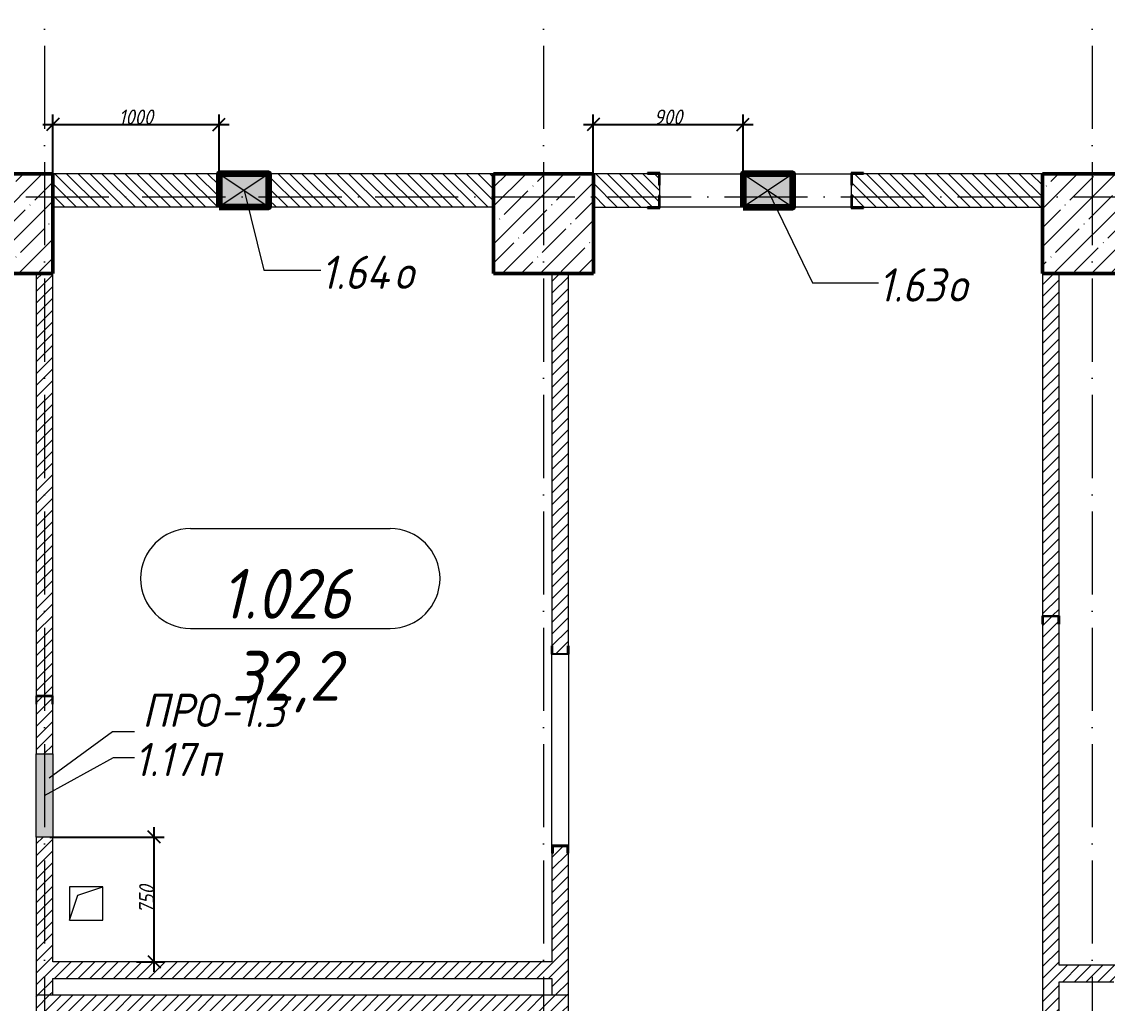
# Model space of a CAD drawing. Header units: millimetres. Extents: x -356862 to 418287, y 0 to 839748.
# Drawn here: x -140702 to -134175, y 528747 to 534651 of the extents above; entities that cross this region are included whole.
import ezdxf

# ---------------------------------------------------------------- set-up
doc = ezdxf.new("R2010")
doc.units = ezdxf.units.MM
doc.linetypes.add('50_200_ШТРИХ_1Т_ш5_п1_п1_', pattern=[700, 500, -100, 0, -100])
for name, color, linetype, lineweight in [('9.7) Заделка 956 шт', 6, 'Continuous', 158), ('A-____-____-DIMS', 7, 'Continuous', 9), ('A-DETL-GENF-OTLN', 7, 'Continuous', 9), ('A-GENM-____-IDEN', 7, 'Continuous', 9), ('A-GENM-____-MCUT', 7, 'Continuous', 25), ('A-GENM-____-OTLN', 7, 'Continuous', 9), ('A-GENM-____-OTLN-1', 7, 'Continuous', 25), ('A-GLAZ-____-IDEN', 7, 'Continuous', 9), ('A-GLAZ-____-OTLN', 7, 'Continuous', 9), ('A-WALL-____-MCUT', 7, 'Continuous', 13), ('A-WALL-____-PATT-1', 7, 'Continuous', 9), ('A-WALL-FNSH-MCUT-1', 7, 'Continuous', 9), ('I-WALL-____-OTLN', 7, 'Continuous', 9), ('S-COLS-____-MCUT', 7, 'Continuous', 50), ('S-COLS-____-OTLN', 7, 'Continuous', 9), ('S-GRID-____-OTLN-1', 7, '50_200_ШТРИХ_1Т_ш5_п1_п1_', 9)]:
    doc.layers.add(name, color=color, linetype=linetype, lineweight=lineweight)
doc.layers.add('A-AREA-IDEN-1', color=7, linetype='Continuous', lineweight=9, true_color=0x000000)
doc.styles.add('ISOCPEUR_I', font='isocpeui.ttf', dxfattribs={"width": 0.9, "height": 2.5})
doc.styles.add('ISOCPEUR_I_11', font='isocpeui.ttf', dxfattribs={"width": 0.9, "height": 200})
doc.styles.add('ISOCPEUR_I_7', font='isocpeui.ttf', dxfattribs={"width": 0.9, "height": 90})
doc.dimstyles.new('ISO-1_8_0_9К_СРЕДНИЙ_Кладочные_2', dxfattribs={"dimscale": 304.8, "dimtxt": 89.638306, "dimasz": 0.246063, "dimexe": 0.19685, "dimexo": 0, "dimgap": 0, "dimtad": 1, "dimdec": 3, "dimrnd": 0.001, "dimdsep": 46, "dimtxsty": 'ISOCPEUR_I_7', "dimblk1": 'OBLIQUE', "dimblk2": 'OBLIQUE', "dimsah": 1, "dimcen": 0.09, "dimdle": 0.19685, "dimazin": 0, "dimtfac": 1, "dimtdec": 4, "dimtix": 1, "dimtmove": 1, "dimatfit": 3, "dimfxl": 1, "dimtvp": 1, "dimtolj": 1, "dimtzin": 0, "dimarcsym": 2})
pattern_1 = [(45, (-176515.067, 459015.94), (-35.35534, 35.35534), [])]
pattern_2 = [(135, (-176515.067, 459015.94), (-35.35534, -35.35534), [])]

# ---------------------------------------------------------------- blocks, each defined once
blk = doc.blocks.new('BSC_Колонна _Прямоугольная - 600х600-28080544-АР1_План отверстий 1 этажа в осях 1-64_Ю-ЯЯ')
at = {"layer": 'S-COLS-____-OTLN'}
h = blk.add_hatch(dxfattribs=at)
h.set_pattern_fill('FP_92', color=256, style=0, pattern_type=2)
h.set_pattern_definition([(45, (-35700, -74421.04), (-114.04925, 114.04925), []), (45, (-35585.95, -74421.04), (-114.04925, 114.04925), [201.613, -40.323, 3.353, -36.97])])
h.paths.add_polyline_path([(-300, -300), (300, -300), (300, 300), (-300, 300)], flags=0)
at = {"layer": 'S-COLS-____-MCUT'}
for p, q in [((300, 300), (-300, 300)), ((-300, 300), (-300, -300)), ((300, -300), (300, 300)), ((-300, -300), (300, -300))]:
    blk.add_line(p, q, dxfattribs=at)
blk = doc.blocks.new('BSC_Колонна _Прямоугольная - 600х600-V89-АР1_План отверстий 1 этажа в осях 1-64_Ю-ЯЯ')
at = {"layer": 'S-COLS-____-OTLN'}
h = blk.add_hatch(dxfattribs=at)
h.set_pattern_fill('FP_99', color=256, style=0, pattern_type=2)
h.set_pattern_definition([(45, (-38950, -74421.04), (-114.04925, 114.04925), []), (45, (-38835.95, -74421.04), (-114.04925, 114.04925), [201.613, -40.323, 3.353, -36.97])])
h.paths.add_polyline_path([(-300, -300), (300, -300), (300, 300), (-300, 300)], flags=0)
at = {"layer": 'S-COLS-____-MCUT'}
for p, q in [((300, 300), (-300, 300)), ((-300, 300), (-300, -300)), ((300, -300), (300, 300)), ((-300, -300), (300, -300))]:
    blk.add_line(p, q, dxfattribs=at)
blk = doc.blocks.new('BSC_Колонна _Прямоугольная - 600х600-V90-АР1_План отверстий 1 этажа в осях 1-64_Ю-ЯЯ')
at = {"layer": 'S-COLS-____-OTLN'}
h = blk.add_hatch(dxfattribs=at)
h.set_pattern_fill('FP_100', color=256, style=0, pattern_type=2)
h.set_pattern_definition([(45, (-42250, -74421.04), (-114.04925, 114.04925), []), (45, (-42135.95, -74421.04), (-114.04925, 114.04925), [201.613, -40.323, 3.353, -36.97])])
h.paths.add_polyline_path([(-300, -300), (300, -300), (300, 300), (-300, 300)], flags=0)
at = {"layer": 'S-COLS-____-MCUT'}
for p, q in [((300, 300), (-300, 300)), ((-300, 300), (-300, -300)), ((300, -300), (300, 300)), ((-300, -300), (300, -300))]:
    blk.add_line(p, q, dxfattribs=at)
blk = doc.blocks.new('154_Фахверк_СКБ_Швеллер - Тип_100_4830-28143655-АР1_План отверстий 1 этажа в осях 1-64_Ю-ЯЯ')
at = {"layer": 'A-GENM-____-MCUT'}
for p, q in [((175, 50), (125, 50)), ((125, 50), (125, -50)), ((128, 47), (175, 47)), ((128, -47), (128, 47)), ((175, 47), (175, 50)), ((125, -50), (175, -50)), ((175, -47), (128, -47)), ((175, -50), (175, -47))]:
    blk.add_line(p, q, dxfattribs=at)
blk = doc.blocks.new('154_Фахверк_СКБ_Швеллер - Тип_100_4830-28147714-АР1_План отверстий 1 этажа в осях 1-64_Ю-ЯЯ')
at = {"layer": 'A-GENM-____-MCUT'}
for p, q in [((125, 50), (175, 50)), ((125, -50), (125, 50)), ((128, 47), (128, -47)), ((175, 47), (128, 47)), ((175, 50), (175, 47)), ((175, -50), (125, -50)), ((128, -47), (175, -47)), ((175, -47), (175, -50))]:
    blk.add_line(p, q, dxfattribs=at)
blk = doc.blocks.new('154_Стойка_СКБ_Швеллер - СМ-2230_100-28218823-АР1_План отверстий 1 этажа в осях 1-64_Ю-ЯЯ')
at = {"layer": 'A-GENM-____-MCUT'}
for p, q in [((171, 50), (125, 50)), ((125, 50), (125, -50)), ((129.5, 42.4), (171, 42.4)), ((129.5, -42.4), (129.5, 42.4)), ((171, 42.4), (171, 50)), ((125, -50), (171, -50)), ((171, -42.4), (129.5, -42.4)), ((171, -50), (171, -42.4))]:
    blk.add_line(p, q, dxfattribs=at)
blk = doc.blocks.new('154_Стойка_СКБ_Уголок - СМ-2230_200-28216496-АР1_План отверстий 1 этажа в осях 1-64_Ю-ЯЯ')
at = {"layer": 'A-GENM-____-MCUT'}
for p, q in [((125, 156), (125, 81)), ((200, 156), (125, 156)), ((131, 81), (131, 150)), ((131, 150), (200, 150)), ((200, 150), (200, 156)), ((125, 81), (131, 81)), ((131, 19), (125, 19)), ((125, 19), (125, -56)), ((131, -50), (131, 19)), ((125, -56), (200, -56)), ((200, -50), (131, -50)), ((200, -56), (200, -50))]:
    blk.add_line(p, q, dxfattribs=at)
blk = doc.blocks.new('AR_Отверстие Ниша - Лючок-32401455-АР1_План отверстий 1 этажа в осях 1-64_Ю-ЯЯ')
at = {"layer": 'A-GLAZ-____-OTLN'}
blk.add_hatch(color=256, dxfattribs=at).paths.add_polyline_path([(250, 50), (-250, 50), (-250, -50), (250, -50)], flags=0)
for p, q in [((-250, 50), (250, 50)), ((-250, -50), (-250, 50)), ((250, 50), (250, -50)), ((250, -50), (-250, -50))]:
    blk.add_line(p, q, dxfattribs=at)
blk = doc.blocks.new('AR_Отверстие прямоугольное _в плите_ - AR_Отверстие прямоугольное _в плите_-30459597-АР1_План отверстий 1 этажа в осях 1-64_Ю-ЯЯ')
at = {"layer": 'A-GENM-____-OTLN'}
for p, q in [((100, 100), (-100, 100)), ((-100, 100), (-100, -100)), ((-50, 50), (100, 100)), ((100, -100), (100, 100)), ((-100, -100), (-50, 50)), ((-100, -100), (100, -100))]:
    blk.add_line(p, q, dxfattribs=at)
blk = doc.blocks.new('AR_Отверстие прямоугольное _в стене__БезПР - AR_Отверстие прямоугольное _в стене__БезПР-36427769-АР1_План отверстий 1 этажа в осях 1-64_Ю-ЯЯ')
at = {"layer": 'A-GLAZ-____-OTLN'}
blk.add_hatch(color=256, dxfattribs=at).paths.add_polyline_path([(150, -100), (150, 100), (-150, 100), (-150, -100)], flags=0)
at = {"layer": 'A-DETL-GENF-OTLN'}
for p, q in [((-150, -100), (-150, 100)), ((-150, 100), (150, 100)), ((150, 100), (-150, -100)), ((-150, 100), (150, -100)), ((150, 100), (-150, 100)), ((-150, 100), (-150, -100)), ((150, 100), (150, -100)), ((150, -100), (150, 100)), ((150, -100), (-150, -100)), ((-150, -100), (150, -100))]:
    blk.add_line(p, q, dxfattribs=at)
at = {"layer": 'A-GLAZ-____-OTLN'}
blk.add_line((150, 100), (-150, 100), dxfattribs=at)
blk = doc.blocks.new('_Oblique')
at = {"color": 0, "linetype": 'ByBlock', "lineweight": -2}
blk.add_line((-0.5, -0.5), (0.5, 0.5), dxfattribs=at)
blk = doc.blocks.new('*D13539')
at = {"layer": 'A-____-____-DIMS', "color": 0, "lineweight": -2, "transparency": 16777216}
for p, q in [((-139905.2, 528937), (-139905.2, 529807)), ((-140532.5, 529747), (-139845.2, 529747)), ((-140011.3, 528997), (-139845.2, 528997))]:
    blk.add_line(p, q, dxfattribs=at)
at = {"layer": 'Defpoints', "color": 0, "transparency": 16777216}
for p in [(-140532.5, 529747), (-139905.2, 529747), (-140011.3, 528997)]:
    blk.add_point(p, dxfattribs=at)
at = {"layer": 'A-____-____-DIMS', "color": 0, "lineweight": -2, "transparency": 16777216, "xscale": 75, "yscale": 75, "zscale": 75}
for p, rotation in [((-139905.2, 529747), 90), ((-139905.2, 528997), 270)]:
    blk.add_blockref('_Oblique', p, dxfattribs=dict(at, rotation=rotation))
at = {"layer": 'A-____-____-DIMS', "color": 0, "transparency": 16777216, "insert": (-139950.8, 529372), "char_height": 90, "width": 409.578, "attachment_point": 5, "rotation": 90, "style": 'ISOCPEUR_I_7'}
blk.add_mtext('\\A1;750', dxfattribs=at)
blk = doc.blocks.new('*D13584')
at = {"layer": 'A-____-____-DIMS', "color": 0, "lineweight": -2, "transparency": 16777216}
for p, q in [((-140515.1, 533737), (-140515.1, 534093.1)), ((-139515.1, 533737), (-139515.1, 534093.1)), ((-140575.1, 534033.1), (-139455.1, 534033.1))]:
    blk.add_line(p, q, dxfattribs=at)
at = {"layer": 'Defpoints', "color": 0, "transparency": 16777216}
for p in [(-139515.1, 534033.1), (-140515.1, 533737), (-139515.1, 533737)]:
    blk.add_point(p, dxfattribs=at)
at = {"layer": 'A-____-____-DIMS', "color": 0, "lineweight": -2, "transparency": 16777216, "xscale": 75, "yscale": 75, "zscale": 75, "rotation": 180}
blk.add_blockref('_Oblique', (-140515.1, 534033.1), dxfattribs=at)
at = {"layer": 'A-____-____-DIMS', "color": 0, "lineweight": -2, "transparency": 16777216, "xscale": 75, "yscale": 75, "zscale": 75}
blk.add_blockref('_Oblique', (-139515.1, 534033.1), dxfattribs=at)
at = {"layer": 'A-____-____-DIMS', "color": 0, "transparency": 16777216, "insert": (-140015.1, 534078.1), "char_height": 90, "width": 504.733, "attachment_point": 5, "style": 'ISOCPEUR_I_7'}
blk.add_mtext('\\A1;1000', dxfattribs=at)
blk = doc.blocks.new('*D13585')
at = {"layer": 'A-____-____-DIMS', "color": 0, "lineweight": -2, "transparency": 16777216}
for p, q in [((-137265.1, 533736.6), (-137265.1, 534093.1)), ((-136365.1, 533736.6), (-136365.1, 534093.1)), ((-137325.1, 534033.1), (-136305.1, 534033.1))]:
    blk.add_line(p, q, dxfattribs=at)
at = {"layer": 'Defpoints', "color": 0, "transparency": 16777216}
for p in [(-136365.1, 534033.1), (-137265.1, 533736.6), (-136365.1, 533736.6)]:
    blk.add_point(p, dxfattribs=at)
at = {"layer": 'A-____-____-DIMS', "color": 0, "lineweight": -2, "transparency": 16777216, "xscale": 75, "yscale": 75, "zscale": 75, "rotation": 180}
blk.add_blockref('_Oblique', (-137265.1, 534033.1), dxfattribs=at)
at = {"layer": 'A-____-____-DIMS', "color": 0, "lineweight": -2, "transparency": 16777216, "xscale": 75, "yscale": 75, "zscale": 75}
blk.add_blockref('_Oblique', (-136365.1, 534033.1), dxfattribs=at)
at = {"layer": 'A-____-____-DIMS', "color": 0, "transparency": 16777216, "insert": (-136815.1, 534078.1), "char_height": 90, "width": 409.578, "attachment_point": 5, "style": 'ISOCPEUR_I_7'}
blk.add_mtext('\\A1;900', dxfattribs=at)
blk = doc.blocks.new('AAR_СКБ_Марка_помещения_1_5 ммп - Номер _ Площадь-27962135-АИ_План этажа_Стены_1')
at = {"layer": 'A-AREA-IDEN-1'}
for p, q in [((-2.987, 3), (3.013, 3)), ((-2.987, 0), (3.013, 0))]:
    blk.add_line(p, q, dxfattribs=at)
for centre, start, end in [((-2.987, 1.5), 90, 270), ((3.013, 1.5), 270, 90)]:
    blk.add_arc(centre, 1.5, start, end, dxfattribs=at)

msp = doc.modelspace()

# ---------------------------------------------------------------- hatches: boundary and pattern name
at = {"layer": 'A-WALL-____-PATT-1'}
h = msp.add_hatch(dxfattribs=at)
h.set_pattern_fill('FP_6', color=256, style=0, pattern_type=2)
h.set_pattern_definition(pattern_2)
h.paths.add_polyline_path([(-137865.0675, 533536.983), (-137865.0675, 533736.983), (-139215.0675, 533736.983), (-139215.0675, 533536.983)], flags=0)
h.paths.add_polyline_path([(-139515.0675, 533536.983), (-139515.0675, 533736.983), (-140515.0675, 533736.983), (-140515.0675, 533536.983)], flags=0)
h = msp.add_hatch(dxfattribs=at)
h.set_pattern_fill('FP_6', color=256, style=0, pattern_type=2)
h.set_pattern_definition(pattern_2)
h.paths.add_polyline_path([(-134565.0675, 533536.6355), (-134565.0675, 533736.6355), (-135709.0675, 533736.6355), (-135709.0675, 533667.6355), (-135715.0675, 533667.6355), (-135715.0675, 533605.6355), (-135709.0675, 533605.6355), (-135709.0675, 533536.6355), (-135640.0675, 533536.6355)], flags=0)
h.paths.add_polyline_path([(-136871.0675, 533536.6355), (-136871.0675, 533605.6355), (-136865.0675, 533605.6355), (-136865.0675, 533667.6355), (-136871.0675, 533667.6355), (-136871.0675, 533736.6355), (-137265.0675, 533736.6355), (-137265.0675, 533536.6355), (-136940.0675, 533536.6355)], flags=0)
h = msp.add_hatch(dxfattribs=at)
h.set_pattern_fill('FP_5', color=256, style=0, pattern_type=2)
h.set_pattern_definition(pattern_1)
h.paths.add_polyline_path([(-140615.0675, 528796.983), (-140515.0675, 528796.983), (-140515.0675, 529746.983), (-140615.0675, 529746.983), (-140615.0675, 529155.6798)], flags=0)
h.paths.add_polyline_path([(-140515.0675, 530246.983), (-140515.0675, 530546.983), (-140518.0675, 530546.983), (-140518.0675, 530593.983), (-140612.0675, 530593.983), (-140612.0675, 530546.983), (-140615.0675, 530546.983), (-140615.0675, 530246.983), (-140518.0675, 530246.983)], flags=0)
h.paths.add_polyline_path([(-140615.0675, 530596.983), (-140515.0675, 530596.983), (-140515.0675, 533136.983), (-140615.0675, 533136.983), (-140615.0675, 532384.65)], flags=0)
h = msp.add_hatch(dxfattribs=at)
h.set_pattern_fill('FP_5', color=256, style=0, pattern_type=2)
h.set_pattern_definition(pattern_1)
h.paths.add_polyline_path([(-137515.0675, 528796.983), (-137415.0675, 528796.983), (-137415.0675, 529650.983), (-137422.6675, 529650.983), (-137422.6675, 529692.483), (-137507.4675, 529692.483), (-137507.4675, 529650.983), (-137515.0675, 529650.983), (-137515.0675, 528896.983)], flags=0)
h.paths.add_polyline_path([(-137512.0675, 530849.983), (-137418.0675, 530849.983), (-137417.2512, 530896.983), (-137415.0675, 530896.983), (-137415.0675, 533136.6355), (-137515.0675, 533136.6355), (-137515.0675, 530896.983), (-137512.0675, 530896.983)], flags=0)
h = msp.add_hatch(dxfattribs=at)
h.set_pattern_fill('FP_5', color=256, style=0, pattern_type=2)
h.set_pattern_definition(pattern_1)
h.paths.add_polyline_path([(-134565.0675, 527196.983), (-134465.0675, 527196.983), (-134465.0675, 531026.983), (-134468.0675, 531026.983), (-134468.0675, 531073.983), (-134562.0675, 531073.983), (-134562.0675, 531026.983), (-134565.0675, 531026.983), (-134565.0675, 529155.6798)], flags=0)
h.paths.add_polyline_path([(-134562.0675, 531076.983), (-134465.0675, 531076.983), (-134465.0675, 533136.983), (-134565.0675, 533136.983), (-134565.0675, 531076.983)], flags=0)
h = msp.add_hatch(dxfattribs=at)
h.set_pattern_fill('FP_5', color=256, style=0, pattern_type=2)
h.set_pattern_definition(pattern_1)
h.paths.add_polyline_path([(-137515.0675, 528896.983), (-137515.0675, 528996.983), (-140515.0675, 528996.983), (-140515.0675, 528896.983), (-137645.4615, 528896.983)], flags=0)
h = msp.add_hatch(dxfattribs=at)
h.set_pattern_fill('FP_5', color=256, style=0, pattern_type=2)
h.set_pattern_definition(pattern_1)
h.paths.add_polyline_path([(-129715.0675, 528876.983), (-129715.0675, 528976.983), (-131915.0675, 528976.983), (-131915.0675, 528876.983), (-130575.4589, 528876.983)], flags=0)
h.paths.add_polyline_path([(-132342.9595, 528876.983), (-131965.0675, 528876.983), (-131965.0675, 528879.983), (-131918.0675, 528879.983), (-131918.0675, 528973.983), (-131965.0675, 528973.983), (-131965.0675, 528976.983), (-134465.0675, 528976.983), (-134465.0675, 528876.983), (-134035.0675, 528876.983)], flags=0)
h = msp.add_hatch(dxfattribs=at)
h.set_pattern_fill('FP_5', color=256, style=0, pattern_type=2)
h.set_pattern_definition(pattern_1)
h.paths.add_polyline_path([(-137515.0675, 528696.983), (-137415.0675, 528696.983), (-137415.0675, 528796.983), (-140615.0675, 528796.983), (-140615.0675, 528696.983), (-137645.4615, 528696.983)], flags=0)

# ---------------------------------------------------------------- linework, layer by layer
at = {"layer": '9.7) Заделка 956 шт'}
for points in [[(-139515.0675, 533536.983), (-139215.0675, 533536.983), (-139215.0675, 533736.983), (-139515.0675, 533736.983)], [(-136365.0675, 533536.6355), (-136065.0675, 533536.6355), (-136065.0675, 533736.6355), (-136365.0675, 533736.6355)]]:
    msp.add_lwpolyline(points, close=True, dxfattribs=at)
at = {"layer": 'A-GENM-____-IDEN'}
for p, q in [((-140537.1525, 530103.974), (-140156.6358, 530382.0084)), ((-140156.6358, 530382.0084), (-140024.5756, 530382.0084))]:
    msp.add_line(p, q, dxfattribs=at)
at = {"layer": 'A-GLAZ-____-IDEN'}
for p, q in [((-139365.0675, 533636.983), (-139246.3205, 533156.2483)), ((-136215.0675, 533636.6355), (-135947.5253, 533080.2042)), ((-139246.3205, 533156.2483), (-138902.8582, 533156.2483)), ((-135947.5253, 533080.2042), (-135551.2483, 533080.2042)), ((-140565.0675, 529996.983), (-140150.4349, 530226.0842)), ((-140150.4349, 530226.0842), (-140024.5756, 530226.0842))]:
    msp.add_line(p, q, dxfattribs=at)
at = {"layer": 'A-WALL-____-MCUT'}
for p, q in [((-139515.0675, 533736.983), (-140515.0675, 533736.983)), ((-137865.0675, 533736.983), (-139215.0675, 533736.983)), ((-136940.0675, 533736.6355), (-137265.0675, 533736.6355)), ((-134565.0675, 533736.6355), (-135640.0675, 533736.6355)), ((-136865.0675, 533605.6355), (-136865.0675, 533667.6355)), ((-135715.0675, 533667.6355), (-135715.0675, 533605.6355)), ((-140515.0675, 533536.983), (-139515.0675, 533536.983)), ((-139215.0675, 533536.983), (-137865.0675, 533536.983)), ((-137265.0675, 533536.6355), (-136940.0675, 533536.6355)), ((-135640.0675, 533536.6355), (-134565.0675, 533536.6355))]:
    msp.add_line(p, q, dxfattribs=at)
at = {"layer": 'A-WALL-FNSH-MCUT-1'}
for p, q in [((-140615.0675, 533136.983), (-140615.0675, 530596.983)), ((-140515.0675, 530596.983), (-140515.0675, 533136.983)), ((-137515.0675, 533136.6355), (-137515.0675, 530896.983)), ((-137415.0675, 533136.6355), (-137515.0675, 533136.6355)), ((-137415.0675, 530896.983), (-137415.0675, 533136.6355)), ((-134565.0675, 533136.983), (-134565.0675, 531076.983)), ((-134465.0675, 531076.983), (-134465.0675, 533136.983)), ((-134565.0675, 531026.983), (-134565.0675, 527196.983)), ((-134465.0675, 528976.983), (-134465.0675, 531026.983)), ((-140615.0675, 530546.983), (-140615.0675, 530246.983)), ((-140515.0675, 530246.983), (-140515.0675, 530546.983)), ((-140615.0675, 529746.983), (-140615.0675, 527546.983)), ((-140515.0675, 528996.983), (-140515.0675, 529746.983)), ((-137515.0675, 529650.983), (-137515.0675, 528996.983)), ((-137415.0675, 527196.983), (-137415.0675, 529650.983)), ((-137515.0675, 528996.983), (-140515.0675, 528996.983)), ((-131965.0675, 528976.983), (-134465.0675, 528976.983)), ((-140515.0675, 528796.983), (-140515.0675, 528896.983)), ((-140515.0675, 528896.983), (-137515.0675, 528896.983)), ((-137515.0675, 528896.983), (-137515.0675, 528796.983)), ((-134465.0675, 527196.983), (-134465.0675, 528876.983)), ((-134465.0675, 528876.983), (-134135.0675, 528876.983)), ((-140615.0675, 528796.983), (-137515.0675, 528796.983)), ((-137515.0675, 528796.983), (-137415.0675, 528796.983))]:
    msp.add_line(p, q, dxfattribs=at)
at = {"layer": 'I-WALL-____-OTLN'}
for p, q in [((-136865.0675, 533736.6355), (-136365.0675, 533736.6355)), ((-136065.0675, 533736.6355), (-135715.0675, 533736.6355)), ((-136365.0675, 533536.6355), (-136865.0675, 533536.6355)), ((-135715.0675, 533536.6355), (-136065.0675, 533536.6355)), ((-137515.0675, 529696.983), (-137515.0675, 530846.983)), ((-137415.0675, 530846.983), (-137415.0675, 529696.983))]:
    msp.add_line(p, q, dxfattribs=at)
at = {"layer": 'S-GRID-____-OTLN-1'}
for p, q in [((-140565.0675, 549908.7924), (-140565.0675, 511907.5288)), ((-137565.0675, 549908.7924), (-137565.0675, 511907.5288)), ((-134265.0675, 549908.7924), (-134265.0675, 525691.4247)), ((-142077.6215, 533596.983), (-72440.6609, 533596.983))]:
    msp.add_line(p, q, dxfattribs=at)

# ---------------------------------------------------------------- block references
at = {"layer": 'A-AREA-IDEN-1', "xscale": 199.9999999999999, "yscale": 199.9999999999999, "zscale": 199.9999999999999}
msp.add_blockref('AAR_СКБ_Марка_помещения_1_5 ммп - Номер _ Площадь-27962135-АИ_План этажа_Стены_1', (-139089.5193, 531002.0856), dxfattribs=at)
at = {"layer": 'A-GENM-____-OTLN'}
msp.add_blockref('AR_Отверстие прямоугольное _в плите_ - AR_Отверстие прямоугольное _в плите_-30459597-АР1_План отверстий 1 этажа в осях 1-64_Ю-ЯЯ', (-140315.0675, 529346.983), dxfattribs=at)
at = {"layer": 'A-GENM-____-OTLN-1'}
for name, p, rotation in [('154_Стойка_СКБ_Уголок - СМ-2230_200-28216496-АР1_План отверстий 1 этажа в осях 1-64_Ю-ЯЯ', (-136740.0675, 533686.6355), 180), ('154_Фахверк_СКБ_Швеллер - Тип_100_4830-28147714-АР1_План отверстий 1 этажа в осях 1-64_Ю-ЯЯ', (-134515.0675, 531201.983), 269.9999999999999), ('154_Фахверк_СКБ_Швеллер - Тип_100_4830-28147714-АР1_План отверстий 1 этажа в осях 1-64_Ю-ЯЯ', (-137465.0675, 530721.983), 89.9999999999999), ('154_Фахверк_СКБ_Швеллер - Тип_100_4830-28143655-АР1_План отверстий 1 этажа в осях 1-64_Ю-ЯЯ', (-140565.0675, 530721.983), 269.9999999999999), ('154_Стойка_СКБ_Швеллер - СМ-2230_100-28218823-АР1_План отверстий 1 этажа в осях 1-64_Ю-ЯЯ', (-137465.0675, 529821.983), 269.9999999999999)]:
    msp.add_blockref(name, p, dxfattribs=dict(at, rotation=rotation))
msp.add_blockref('154_Стойка_СКБ_Уголок - СМ-2230_200-28216496-АР1_План отверстий 1 этажа в осях 1-64_Ю-ЯЯ', (-135840.0675, 533586.6355), dxfattribs=at)
at = {"layer": 'A-GLAZ-____-OTLN'}
for p in [(-139365.0675, 533636.983), (-136215.0675, 533636.6355)]:
    msp.add_blockref('AR_Отверстие прямоугольное _в стене__БезПР - AR_Отверстие прямоугольное _в стене__БезПР-36427769-АР1_План отверстий 1 этажа в осях 1-64_Ю-ЯЯ', p, dxfattribs=at)
at = {"layer": 'A-GLAZ-____-OTLN', "rotation": 269.9999999999999}
msp.add_blockref('AR_Отверстие Ниша - Лючок-32401455-АР1_План отверстий 1 этажа в осях 1-64_Ю-ЯЯ', (-140565.0675, 529996.983), dxfattribs=at)
at = {"layer": 'S-COLS-____-OTLN'}
for name, p in [('BSC_Колонна _Прямоугольная - 600х600-28080544-АР1_План отверстий 1 этажа в осях 1-64_Ю-ЯЯ', (-140815.0675, 533436.983)), ('BSC_Колонна _Прямоугольная - 600х600-V89-АР1_План отверстий 1 этажа в осях 1-64_Ю-ЯЯ', (-137565.0675, 533436.983)), ('BSC_Колонна _Прямоугольная - 600х600-V90-АР1_План отверстий 1 этажа в осях 1-64_Ю-ЯЯ', (-134265.0675, 533436.983))]:
    msp.add_blockref(name, p, dxfattribs=at)

# ---------------------------------------------------------------- texts
at = {"layer": 'A-AREA-IDEN-1', "char_height": 300, "attachment_point": 8, "line_spacing_factor": 1.139951, "style": 'ISOCPEUR_I'}
for s, insert, width in [('\\pxqc,t8.46667,16.93333,25.4,33.86667,42.33333,50.8,59.26667,67.73333,76.2,84.66667,93.13333,101.6,110.06667,118.53333,127,135.46667,143.93333,152.4,160.86667,169.33333,177.8,186.26667,194.73333,203.2,211.66667,220.13333,228.6,237.06667,245.53333,254,262.46667,270.93333;{1.026}', (-139114.9484, 531060.4154), 900), ('\\pxqc,t8.46667,16.93333,25.4,33.86667,42.33333,50.8,59.26667,67.73333,76.2,84.66667,93.13333,101.6,110.06667,118.53333,127,135.46667,143.93333,152.4,160.86667,169.33333,177.8,186.26667,194.73333,203.2,211.66667,220.13333,228.6,237.06667,245.53333,254,262.46667,270.93333;{32,2}', (-139113.9484, 530496.4675), 754)]:
    msp.add_mtext(s, dxfattribs=dict(at, insert=insert, width=width))
at = {"layer": 'A-GENM-____-IDEN', "char_height": 200, "attachment_point": 1, "style": 'ISOCPEUR_I_11'}
for s, insert, width in [('ПРО', (-139977.4322, 530609.1246), 562.784625), ('-1.3', (-139513.0885, 530609.1246), 505.063125)]:
    msp.add_mtext(s, dxfattribs=dict(at, insert=insert, width=width))
at = {"layer": 'A-GLAZ-____-IDEN', "char_height": 200, "attachment_point": 1, "style": 'ISOCPEUR_I_11'}
for s, insert, width in [('1.64', (-138902.8582, 533243.8629), 533.923875), ('\\fISOCPEUR|b0|i1|c204|p34|;\\W.9;о', (-138462.327, 533243.8629), 158.734125), ('1.63', (-135551.2483, 533167.8187), 505.063125), ('\\fISOCPEUR|b0|i1|c204|p34|;\\W.9;о', (-135134.5295, 533167.8187), 158.734125), ('1.17', (-140024.5756, 530313.6988), 461.772), ('\\fISOCPEUR|b0|i1|c204|p34|;\\W.9;п', (-139643.5756, 530313.6988), 158.734125)]:
    msp.add_mtext(s, dxfattribs=dict(at, insert=insert, width=width))

# ---------------------------------------------------------------- dimensions: what is measured, and where the dimension line sits
at = {"layer": 'A-____-____-DIMS'}
for base, p1, p2, override, picture, middle in [((-139515.0675, 534033.1159), (-140515.0675, 533736.983), (-139515.0675, 533736.983), {"dimpost": '<>', "dimfxl": 1000}, '*D13584', (-140015.0675, 534078.1159)), ((-136365.0675, 534033.1159), (-137265.0675, 533736.6355), (-136365.0675, 533736.6355), {"dimpost": '<>', "dimfxl": 900}, '*D13585', (-136815.0675, 534078.1159))]:
    dim = msp.add_linear_dim(base=base, p1=p1, p2=p2, dimstyle='ISO-1_8_0_9К_СРЕДНИЙ_Кладочные_2', override=override, dxfattribs=at)
    dim.commit()
    dim.dimension.update_dxf_attribs({"geometry": picture, "text_midpoint": middle})
dim = msp.add_linear_dim(base=(-139905.2437, 529746.983), p1=(-140011.3097, 528996.983), p2=(-140532.5028, 529746.983), angle=90, dimstyle='ISO-1_8_0_9К_СРЕДНИЙ_Кладочные_2', override={"dimpost": '<>', "dimfxl": 913.313879}, dxfattribs=at)
dim.commit()
dim.dimension.update_dxf_attribs({"geometry": '*D13539', "text_midpoint": (-139950.8232, 529371.983)})

doc.saveas('drawing.dxf')
